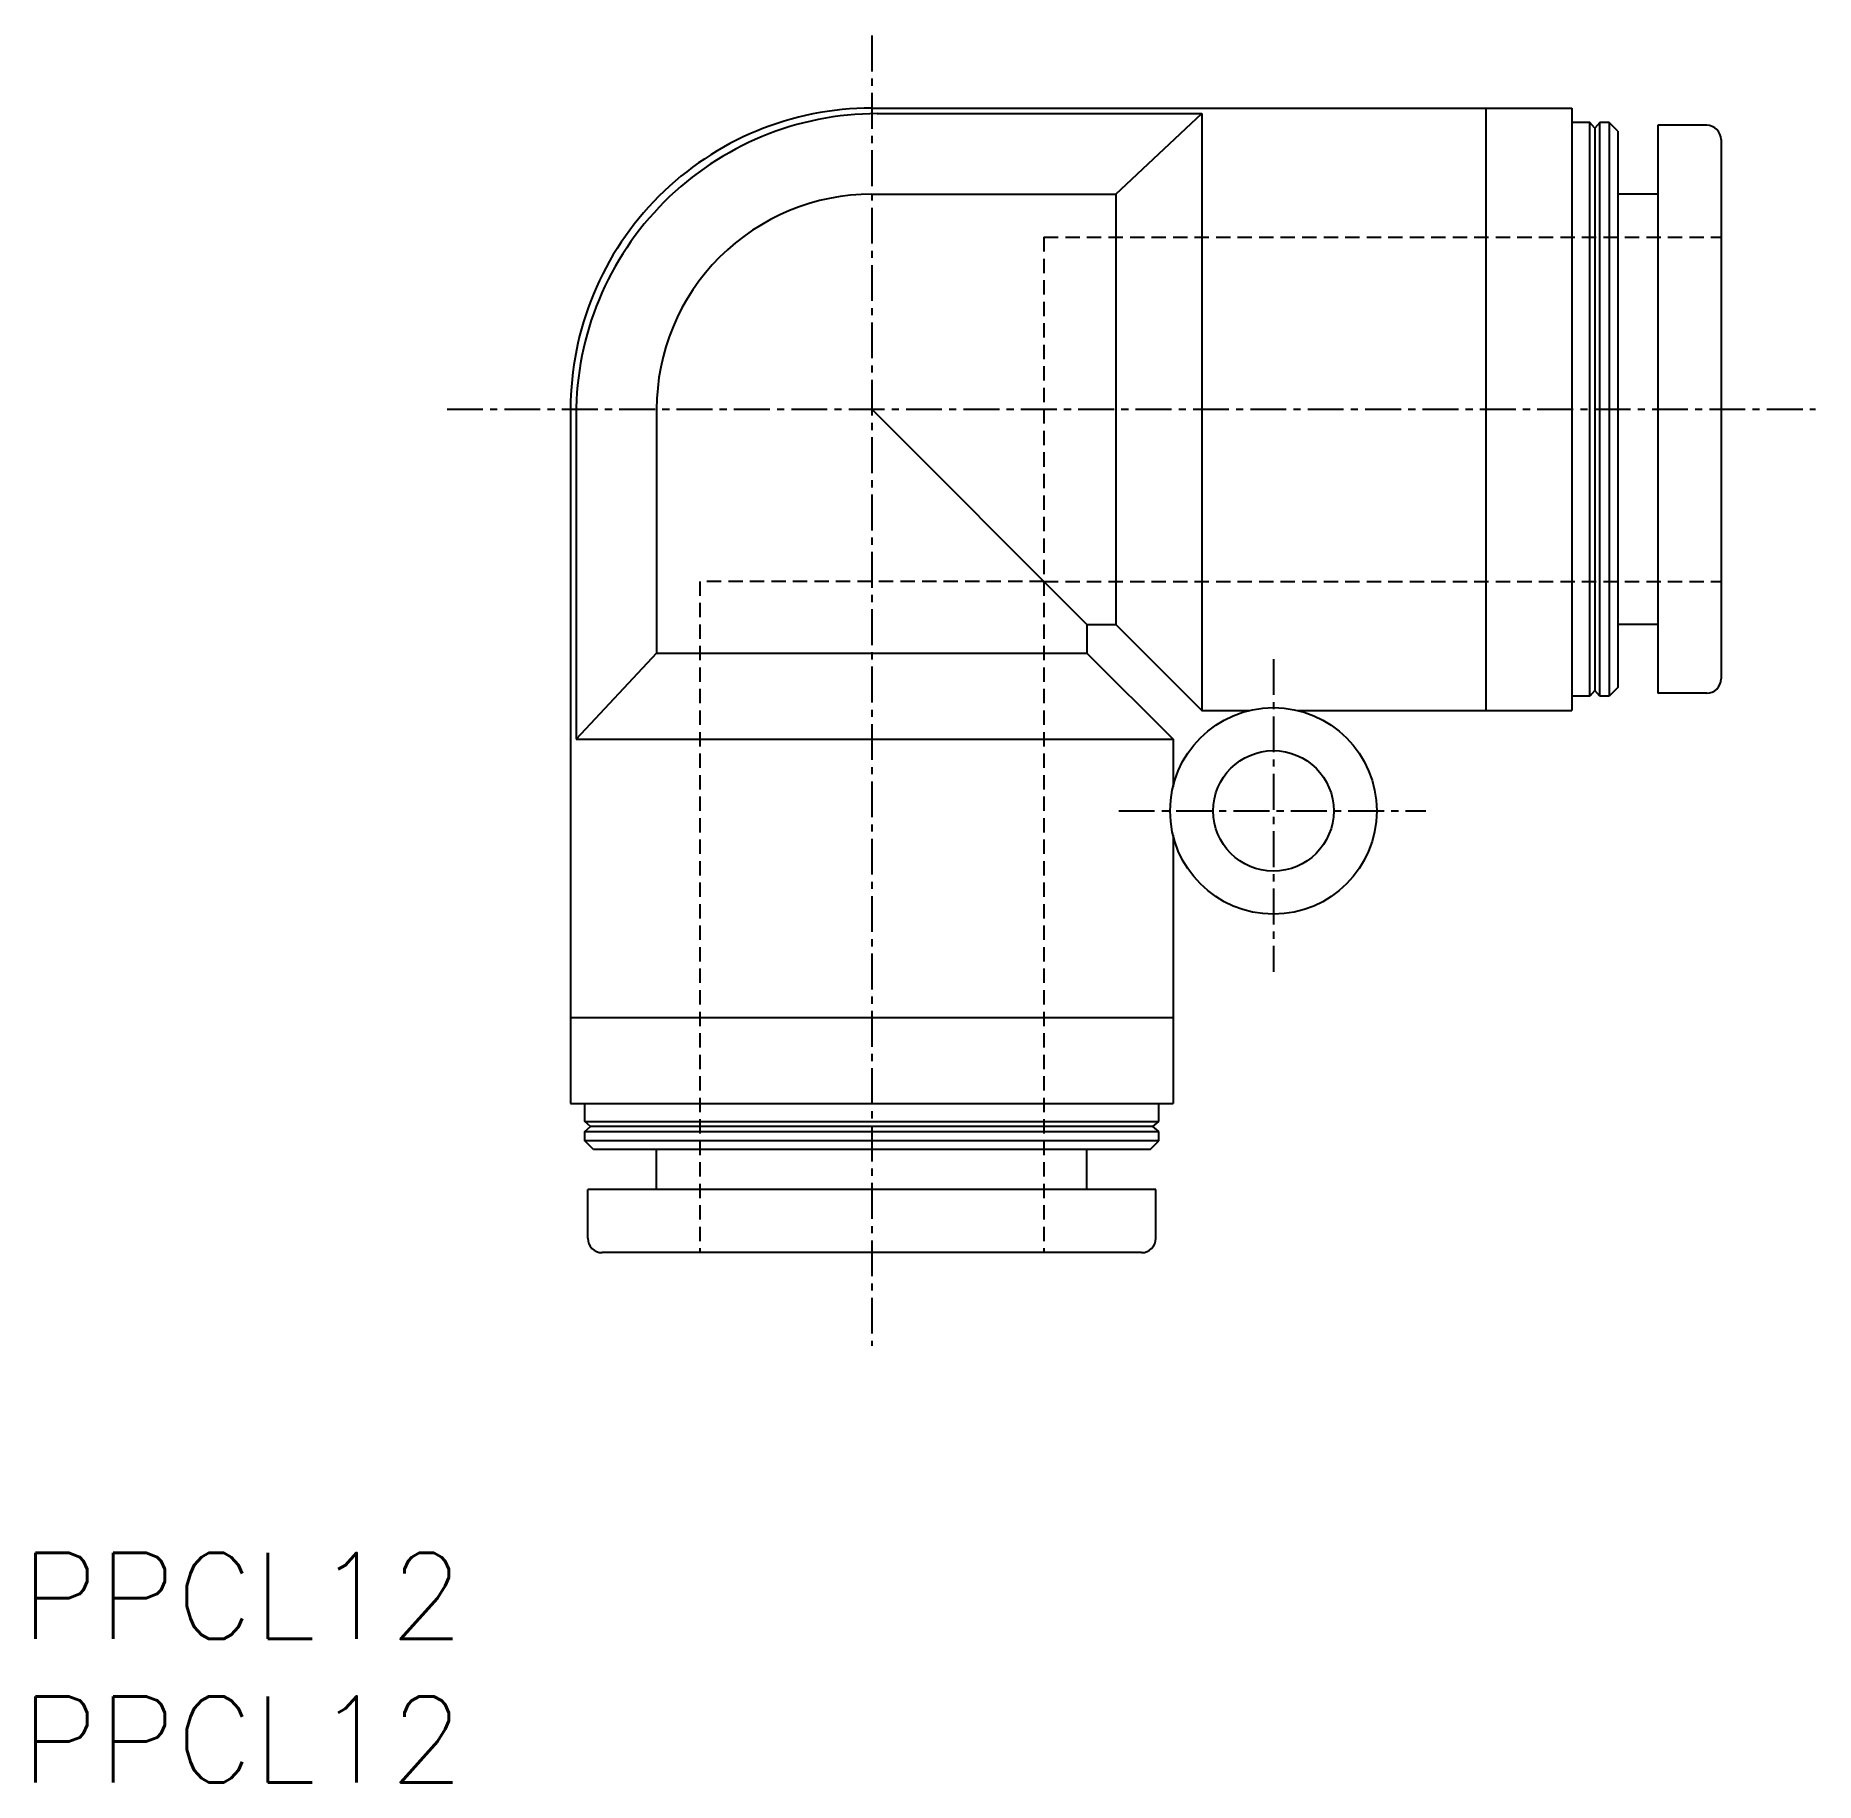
# Model space of a CAD drawing. Extents: x 0.5 to 62.6, y 0 to 60.9.
import ezdxf

# ---------------------------------------------------------------- set-up
doc = ezdxf.new("R2010")
doc.units = 0
doc.linetypes.add('CENTER', pattern=[2, 1.25, -0.25, 0.25, -0.25])
doc.linetypes.add('DASHED', pattern=[0.75, 0.5, -0.25])
doc.layers.get('0').update_dxf_attribs({"linetype": 'CONTINUOUS'})
doc.layers.add('CENTER', color=1, linetype='CENTER')
doc.styles.get("Standard").update_dxf_attribs({"font": 'txt.shx'})

# ---------------------------------------------------------------- blocks, each defined once
blk = doc.blocks.new('*U7')
at = {"color": 7, "linetype": 'CONTINUOUS'}
blk.add_text('PPCL12', height=3, dxfattribs=at).set_placement((0, 0))
blk = doc.blocks.new('*U8')
at = {"color": 7, "linetype": 'CONTINUOUS'}
blk.add_text('PPCL12', height=3, dxfattribs=at).set_placement((0, 5))

msp = doc.modelspace()

# ---------------------------------------------------------------- linework, layer by layer
at = {"color": 7, "linetype": 'CONTINUOUS'}
for p, q in [((29.661, 58.369), (54.061, 58.369)), ((51.061, 58.369), (51.061, 37.369)), ((54.061, 58.369), (54.061, 37.369)), ((29.853, 58.176), (41.161, 58.176)), ((38.161, 55.369), (41.161, 58.176)), ((41.161, 58.176), (41.161, 37.369)), ((54.686, 57.869), (54.061, 57.869)), ((54.686, 37.869), (54.686, 57.869)), ((54.861, 57.669), (54.686, 57.869)), ((55.036, 57.869), (54.861, 57.669)), ((55.361, 57.869), (55.036, 57.869)), ((55.036, 37.869), (55.036, 57.869)), ((55.661, 57.569), (55.361, 57.869)), ((55.361, 57.869), (55.361, 37.869)), ((57.061, 57.769), (57.061, 37.969)), ((58.761, 57.769), (57.061, 57.769)), ((54.861, 57.669), (54.861, 38.069)), ((55.661, 57.569), (55.661, 38.169)), ((59.261, 57.269), (59.261, 38.469)), ((29.661, 55.369), (38.161, 55.369)), ((38.161, 55.369), (38.161, 40.369)), ((57.061, 55.369), (55.661, 55.369)), ((19.161, 47.869), (19.161, 23.669)), ((22.161, 47.869), (22.161, 39.369)), ((37.161, 40.369), (29.661, 47.869)), ((19.353, 47.676), (19.353, 36.369)), ((37.161, 40.369), (38.161, 40.369)), ((37.161, 40.369), (37.161, 39.369)), ((38.161, 40.369), (41.161, 37.369)), ((57.061, 40.369), (55.661, 40.369)), ((22.161, 39.369), (19.353, 36.369)), ((22.161, 39.369), (37.161, 39.369)), ((37.161, 39.369), (40.161, 36.369)), ((54.686, 37.869), (54.061, 37.869)), ((54.861, 38.069), (54.686, 37.869)), ((55.036, 37.869), (54.861, 38.069)), ((55.361, 37.869), (55.036, 37.869)), ((55.661, 38.169), (55.361, 37.869)), ((58.761, 37.969), (57.061, 37.969)), ((41.161, 37.369), (42.818, 37.369)), ((44.503, 37.369), (54.061, 37.369)), ((19.353, 36.369), (40.161, 36.369)), ((40.161, 36.369), (40.161, 34.711)), ((40.161, 33.026), (40.161, 23.669)), ((19.161, 26.669), (40.161, 26.669)), ((19.161, 23.669), (40.161, 23.669)), ((19.661, 23.044), (19.661, 23.669)), ((39.661, 23.044), (39.661, 23.669)), ((19.861, 22.869), (19.661, 23.044)), ((19.661, 23.044), (39.661, 23.044)), ((39.461, 22.869), (39.661, 23.044)), ((19.661, 22.694), (19.861, 22.869)), ((19.661, 22.694), (39.661, 22.694)), ((19.661, 22.369), (19.661, 22.694)), ((39.661, 22.369), (19.661, 22.369)), ((19.961, 22.069), (19.661, 22.369)), ((39.461, 22.869), (19.861, 22.869)), ((39.361, 22.069), (39.661, 22.369)), ((39.661, 22.694), (39.461, 22.869)), ((39.661, 22.369), (39.661, 22.694)), ((39.361, 22.069), (19.961, 22.069)), ((22.161, 20.669), (22.161, 22.069)), ((37.161, 20.669), (37.161, 22.069)), ((19.761, 18.969), (19.761, 20.669)), ((39.561, 20.669), (19.761, 20.669)), ((39.561, 18.969), (39.561, 20.669)), ((39.061, 18.469), (20.261, 18.469))]:
    msp.add_line(p, q, dxfattribs=at)
at = {"color": 3, "linetype": 'DASHED'}
for p, q in [((35.661, 53.869), (35.661, 41.869)), ((35.661, 53.869), (59.261, 53.869)), ((23.661, 41.869), (23.661, 18.469)), ((35.661, 41.869), (23.661, 41.869)), ((35.661, 41.869), (35.661, 18.469)), ((35.661, 41.869), (59.261, 41.869))]:
    msp.add_line(p, q, dxfattribs=at)
at = {"color": 7, "linetype": 'CONTINUOUS'}
for radius in [3.6, 2.1]:
    msp.add_circle((43.661, 33.869), radius, dxfattribs=at)
for centre, radius, start, end in [((29.661, 47.869), 10.5, 90, 180.00001), ((29.853, 47.676), 10.5, 90, 180.00001), ((58.761, 57.269), 0.5, 0, 90), ((29.661, 47.869), 7.5, 90, 180.00001), ((58.761, 38.469), 0.5, 270, 0), ((20.261, 18.969), 0.5, 180, 270), ((39.061, 18.969), 0.5, 270, 0)]:
    msp.add_arc(centre, radius, start, end, dxfattribs=at)
at = {"layer": 'CENTER', "color": 1, "linetype": 'CENTER'}
for p, q in [((29.661, 60.897), (29.661, 15.22)), ((14.857, 47.869), (62.55, 47.869)), ((43.661, 39.161), (43.661, 28.263)), ((38.268, 33.869), (48.976, 33.869))]:
    msp.add_line(p, q, dxfattribs=at)

# ---------------------------------------------------------------- block references
at = {"color": 7, "linetype": 'CONTINUOUS'}
for name in ['*U8', '*U7']:
    msp.add_blockref(name, (0, 0), dxfattribs=at)

doc.saveas('drawing.dxf')
